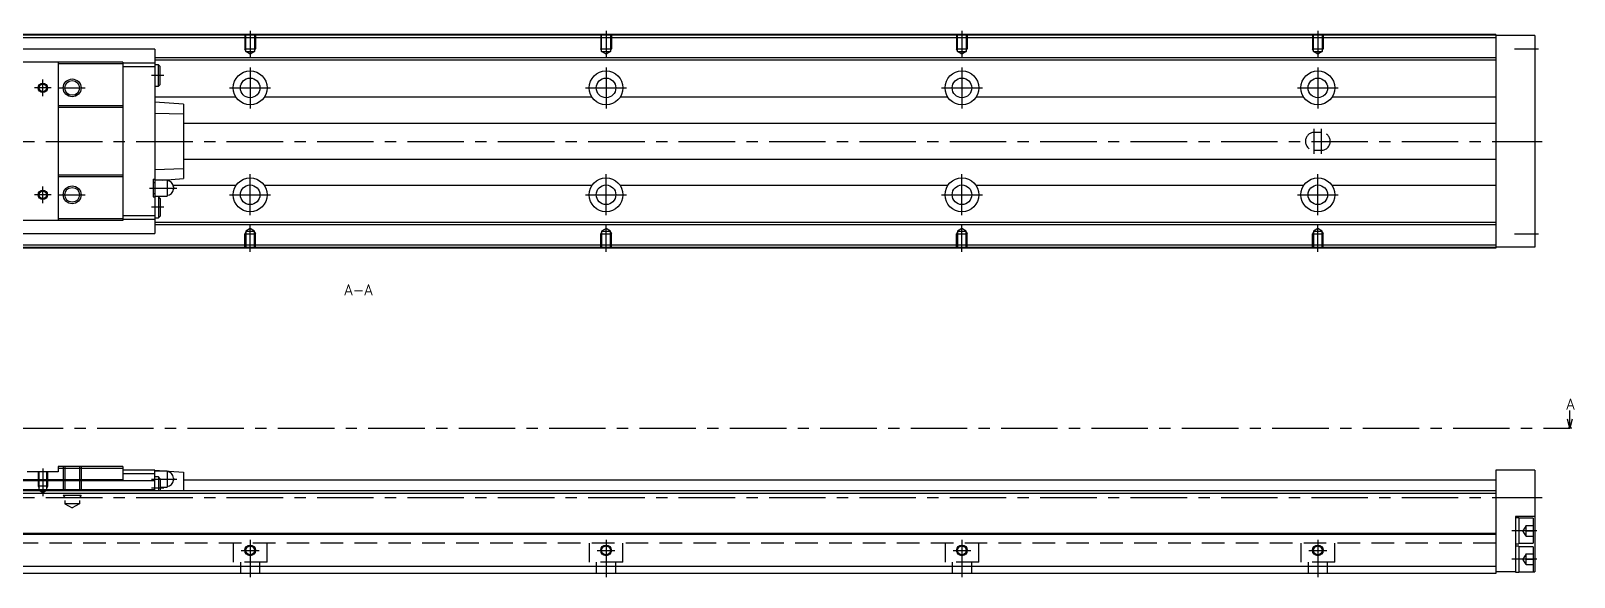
# Model space of a CAD drawing. Extents: x -2 to 917, y -8 to 279.
# Drawn here: x 483.2 to 916.8, y 9 to 162.3 of the extents above; entities that cross this region are included whole.
import ezdxf

# ---------------------------------------------------------------- set-up
doc = ezdxf.new("R2010")
doc.units = 0
doc.header["$LTSCALE"] = 0.5
doc.linetypes.add('CENTER', pattern=[50.8, 31.75, -6.35, 6.35, -6.35])
doc.linetypes.add('DASHED', pattern=[19.05, 12.7, -6.35])
for name, color, linetype in [('MSM_CENTER', 1, 'CENTER'), ('MSM_CONTINUOUS', 7, 'CONTINUOUS'), ('MSM_DASHED', 4, 'DASHED'), ('MSM_NARROW', 5, 'CONTINUOUS'), ('MSM_PART_NUMBER', 7, 'CONTINUOUS')]:
    doc.layers.add(name, color=color, linetype=linetype)
doc.styles.get("Standard").update_dxf_attribs({"font": 'txt.shx', "height": 3, "bigfont": 'bigfont.shx'})

msp = doc.modelspace()

# ---------------------------------------------------------------- linework, layer by layer
at = {"layer": 'MSM_CENTER'}
for p, q in [((544.761, 162.3), (544.761, 154.79)), ((644.761, 162.3), (644.761, 154.79)), ((744.761, 162.3), (744.761, 154.79)), ((844.761, 162.3), (844.761, 154.79)), ((900.011, 157.3), (906.761, 157.3)), ((544.761, 152.05), (544.761, 140.55)), ((644.761, 152.05), (644.761, 140.55)), ((744.761, 152.05), (744.761, 140.55)), ((844.761, 152.05), (844.761, 140.55)), ((486.511, 143.935), (486.511, 148.665)), ((520.511, 149.8), (517.011, 149.8)), ((488.876, 146.3), (484.146, 146.3)), ((491.136, 146.3), (498.386, 146.3)), ((539.011, 146.3), (550.511, 146.3)), ((639.011, 146.3), (650.511, 146.3)), ((739.011, 146.3), (750.511, 146.3)), ((839.011, 146.3), (850.511, 146.3)), ((843.761, 127.8), (843.761, 134.8)), ((845.761, 127.8), (845.761, 134.8)), ((258.761, 131.3), (907.761, 131.3)), ((544.761, 110.55), (544.761, 122.05)), ((644.761, 110.55), (644.761, 122.05)), ((744.761, 110.55), (744.761, 122.05)), ((844.761, 110.55), (844.761, 122.05)), ((486.511, 113.935), (486.511, 118.665)), ((516.511, 118.2), (524.211, 118.2)), ((488.876, 116.3), (484.146, 116.3)), ((491.136, 116.3), (498.386, 116.3)), ((520.511, 112.8), (517.011, 112.8)), ((539.011, 116.3), (550.511, 116.3)), ((639.011, 116.3), (650.511, 116.3)), ((739.011, 116.3), (750.511, 116.3)), ((839.011, 116.3), (850.511, 116.3)), ((544.761, 100.3), (544.761, 107.81)), ((644.761, 100.3), (644.761, 107.81)), ((744.761, 100.3), (744.761, 107.81)), ((844.761, 100.3), (844.761, 107.81)), ((900.011, 105.3), (906.761, 105.3)), ((247.761, 50.8), (915.595, 50.8)), ((486.511, 39.5), (486.511, 31.69)), ((517.011, 36.5), (524.211, 36.5)), ((258.761, 31.3), (907.761, 31.3)), ((517.011, 34.1), (520.511, 34.1)), ((906.261, 22), (899.261, 22)), ((544.761, 19.5), (544.761, 9)), ((644.761, 19.5), (644.761, 9)), ((744.761, 19.5), (744.761, 9)), ((844.761, 19.5), (844.761, 9)), ((542.261, 16.5), (547.261, 16.5)), ((642.261, 16.5), (647.261, 16.5)), ((742.261, 16.5), (747.261, 16.5)), ((842.261, 16.5), (847.261, 16.5)), ((906.261, 14), (899.261, 14))]:
    msp.add_line(p, q, dxfattribs=at)
at = {"layer": 'MSM_CONTINUOUS'}
for p, q in [((894.761, 161.3), (294.761, 161.3)), ((894.761, 161.1), (294.761, 161.1)), ((894.761, 161.3), (894.761, 101.3)), ((905.761, 161), (894.761, 161)), ((905.761, 161), (905.761, 101.6)), ((894.761, 160.4), (294.761, 160.4)), ((518.011, 157.2), (471.511, 157.2)), ((518.011, 157.2), (518.011, 105.4)), ((509.011, 153.55), (480.511, 153.55)), ((490.861, 153.55), (490.861, 109.05)), ((509.011, 153.05), (490.861, 153.05)), ((509.011, 153.55), (509.011, 109.05)), ((518.011, 153.25), (509.011, 153.25)), ((518.011, 152.25), (509.011, 152.25)), ((894.761, 154.75), (518.011, 154.75)), ((894.761, 154.05), (518.011, 154.05)), ((519.011, 152.8), (518.011, 152.8)), ((519.511, 152.3), (519.011, 152.8)), ((519.011, 146.8), (519.011, 152.8)), ((519.511, 147.3), (519.511, 152.3)), ((518.011, 146.8), (519.011, 146.8)), ((540.814, 143.658), (518.011, 143.658)), ((519.011, 146.8), (519.511, 147.3)), ((640.814, 143.658), (548.708, 143.658)), ((740.814, 143.658), (648.708, 143.658)), ((840.814, 143.658), (748.708, 143.658)), ((894.761, 143.658), (848.708, 143.658)), ((509.011, 141.3), (490.861, 141.3)), ((509.011, 140.8), (490.861, 140.8)), ((526.011, 141.769), (518.011, 142.3)), ((526.011, 138.903), (518.011, 139.156)), ((526.011, 141.769), (526.011, 120.831)), ((894.761, 136.3), (526.011, 136.3)), ((526.011, 126.3), (894.761, 126.3)), ((509.011, 121.8), (490.861, 121.8)), ((518.011, 123.444), (526.011, 123.697)), ((509.011, 121.3), (490.861, 121.3)), ((517.511, 120.7), (517.511, 115.7)), ((517.511, 120.7), (518.011, 120.7)), ((518.011, 119.7), (517.511, 119.7)), ((521.461, 120.45), (518.011, 120.45)), ((520.27, 120.45), (526.011, 120.831)), ((521.461, 120.45), (521.461, 115.95)), ((540.814, 118.942), (523.154, 118.942)), ((523.211, 118.5), (523.211, 117.9)), ((640.814, 118.942), (548.708, 118.942)), ((740.814, 118.942), (648.708, 118.942)), ((840.814, 118.942), (748.708, 118.942)), ((894.761, 118.942), (848.708, 118.942)), ((517.511, 116.7), (518.011, 116.7)), ((517.511, 115.7), (518.011, 115.7)), ((518.011, 115.95), (521.461, 115.95)), ((519.011, 115.8), (518.011, 115.8)), ((519.011, 115.8), (519.011, 109.8)), ((519.511, 115.3), (519.011, 115.8)), ((519.511, 115.3), (519.511, 110.3)), ((509.011, 109.05), (480.511, 109.05)), ((509.011, 109.55), (490.861, 109.55)), ((518.011, 110.35), (509.011, 110.35)), ((518.011, 109.35), (509.011, 109.35)), ((518.011, 109.8), (519.011, 109.8)), ((894.761, 108.55), (518.011, 108.55)), ((519.011, 109.8), (519.511, 110.3)), ((471.511, 105.4), (518.011, 105.4)), ((894.761, 107.85), (518.011, 107.85)), ((894.761, 102.2), (294.761, 102.2)), ((894.761, 101.5), (294.761, 101.5)), ((894.761, 101.3), (294.761, 101.3)), ((905.761, 101.6), (894.761, 101.6)), ((915.595, 50.8), (914.925, 53.3)), ((915.595, 50.8), (915.595, 55.8)), ((916.265, 53.3), (915.595, 50.8)), ((916.095, 50.8), (915.095, 50.8)), ((490.861, 40), (490.861, 38.5)), ((509.011, 40), (490.861, 40)), ((509.011, 39.5), (490.861, 39.5)), ((509.011, 40), (509.011, 36.286)), ((518.011, 36), (471.511, 36)), ((509.011, 36.286), (480.511, 36.286)), ((490.861, 38.5), (482.161, 38.5)), ((518.011, 39), (509.011, 39)), ((518.011, 38), (509.011, 38)), ((518.011, 39), (526.011, 38.497)), ((518.011, 33.2), (518.011, 39)), ((521.461, 38.75), (518.011, 38.75)), ((519.011, 37.1), (518.011, 37.1)), ((519.511, 36.6), (519.011, 37.1)), ((519.011, 37.1), (519.011, 33.2)), ((519.511, 36.6), (519.511, 33.2)), ((521.461, 38.75), (521.461, 34.25)), ((523.211, 36.8), (523.211, 36.2)), ((526.011, 38.497), (526.011, 33.2)), ((526.011, 36.3), (894.761, 36.3)), ((894.761, 39), (894.761, 10)), ((905.761, 39), (894.761, 39)), ((905.761, 39), (905.761, 10.5)), ((894.761, 33.2), (294.761, 33.2)), ((894.761, 32.5), (294.761, 32.5)), ((518.011, 33.5), (471.511, 33.5)), ((519.511, 34.25), (521.461, 34.25)), ((905.761, 26), (900.261, 26)), ((900.261, 26), (900.261, 10.35)), ((901.261, 25.65), (900.261, 25.65)), ((901.261, 25.65), (901.261, 18.35)), ((905.261, 25.5), (901.261, 25.5)), ((905.261, 25.5), (905.261, 18.5)), ((894.761, 21.2), (294.761, 21.2)), ((894.761, 21), (294.761, 21)), ((900.261, 18.35), (901.261, 18.35)), ((901.261, 17.65), (900.261, 17.65)), ((901.261, 18.5), (905.261, 18.5)), ((901.261, 17.65), (901.261, 10.35)), ((905.261, 17.5), (901.261, 17.5)), ((905.261, 17.5), (905.261, 10.5)), ((894.761, 12), (294.761, 12)), ((894.761, 10), (294.761, 10)), ((900.261, 10.5), (894.761, 10.5)), ((900.261, 10.35), (901.261, 10.35)), ((901.261, 10.5), (905.761, 10.5))]:
    msp.add_line(p, q, dxfattribs=at)
for centre, radius in [((494.761, 146.3), 2.067), ((494.761, 146.3), 2.067), ((544.761, 146.3), 4.75), ((544.761, 146.3), 2.75), ((644.761, 146.3), 4.75), ((644.761, 146.3), 2.75), ((744.761, 146.3), 4.75), ((744.761, 146.3), 2.75), ((844.761, 146.3), 4.75), ((844.761, 146.3), 2.75), ((486.511, 146.3), 1.057), ((486.511, 146.3), 1.057), ((486.511, 116.3), 1.057), ((486.511, 116.3), 1.057), ((494.761, 116.3), 2.067), ((494.761, 116.3), 2.067), ((544.761, 116.3), 4.75), ((544.761, 116.3), 2.75), ((644.761, 116.3), 4.75), ((644.761, 116.3), 2.75), ((744.761, 116.3), 4.75), ((744.761, 116.3), 2.75), ((844.761, 116.3), 4.75), ((844.761, 116.3), 2.75), ((544.761, 16.5), 1.23), ((644.761, 16.5), 1.23), ((744.761, 16.5), 1.23), ((844.761, 16.5), 1.23)]:
    msp.add_circle(centre, radius, dxfattribs=at)
for centre, start, end in [((521.461, 118.5), 0, 90), ((521.461, 117.9), 270, 0), ((521.461, 36.8), 0, 90), ((521.461, 36.2), 270, 0)]:
    msp.add_arc(centre, 1.75, start, end, dxfattribs=at)
at = {"layer": 'MSM_DASHED'}
for p, q in [((543.261, 161.3), (543.261, 157.3)), ((543.532, 156.5), (543.532, 161.3)), ((545.991, 161.3), (545.991, 156.5)), ((546.261, 161.3), (546.261, 157.3)), ((643.261, 161.3), (643.261, 157.3)), ((643.532, 156.5), (643.532, 161.3)), ((645.991, 161.3), (645.991, 156.5)), ((646.261, 161.3), (646.261, 157.3)), ((743.261, 161.3), (743.261, 157.3)), ((743.532, 156.5), (743.532, 161.3)), ((745.991, 161.3), (745.991, 156.5)), ((746.261, 161.3), (746.261, 157.3)), ((843.261, 161.3), (843.261, 157.3)), ((843.532, 156.5), (843.532, 161.3)), ((845.991, 161.3), (845.991, 156.5)), ((846.261, 161.3), (846.261, 157.3)), ((543.532, 156.831), (543.261, 157.3)), ((543.261, 157.3), (546.261, 157.3)), ((543.532, 156.5), (545.991, 156.5)), ((544.761, 155.79), (543.532, 156.5)), ((545.991, 156.5), (544.761, 155.79)), ((545.991, 156.831), (546.261, 157.3)), ((643.532, 156.831), (643.261, 157.3)), ((643.261, 157.3), (646.261, 157.3)), ((643.532, 156.5), (645.991, 156.5)), ((644.761, 155.79), (643.532, 156.5)), ((645.991, 156.5), (644.761, 155.79)), ((645.991, 156.831), (646.261, 157.3)), ((743.532, 156.831), (743.261, 157.3)), ((743.261, 157.3), (746.261, 157.3)), ((743.532, 156.5), (745.991, 156.5)), ((744.761, 155.79), (743.532, 156.5)), ((745.991, 156.5), (744.761, 155.79)), ((745.991, 156.831), (746.261, 157.3)), ((843.532, 156.831), (843.261, 157.3)), ((843.261, 157.3), (846.261, 157.3)), ((843.532, 156.5), (845.991, 156.5)), ((844.761, 155.79), (843.532, 156.5)), ((845.991, 156.5), (844.761, 155.79)), ((845.991, 156.831), (846.261, 157.3)), ((845.761, 133.8), (843.761, 133.8)), ((843.761, 128.8), (845.761, 128.8)), ((543.532, 105.768), (543.261, 105.3)), ((543.261, 101.3), (543.261, 105.3)), ((543.261, 105.3), (546.261, 105.3)), ((544.761, 106.81), (543.532, 106.1)), ((543.532, 106.1), (543.532, 101.3)), ((543.532, 106.1), (545.991, 106.1)), ((545.991, 106.1), (544.761, 106.81)), ((545.991, 101.3), (545.991, 106.1)), ((545.991, 105.768), (546.261, 105.3)), ((546.261, 101.3), (546.261, 105.3)), ((643.532, 105.768), (643.261, 105.3)), ((643.261, 101.3), (643.261, 105.3)), ((643.261, 105.3), (646.261, 105.3)), ((644.761, 106.81), (643.532, 106.1)), ((643.532, 106.1), (643.532, 101.3)), ((643.532, 106.1), (645.991, 106.1)), ((645.991, 106.1), (644.761, 106.81)), ((645.991, 101.3), (645.991, 106.1)), ((645.991, 105.768), (646.261, 105.3)), ((646.261, 101.3), (646.261, 105.3)), ((743.532, 105.768), (743.261, 105.3)), ((743.261, 101.3), (743.261, 105.3)), ((743.261, 105.3), (746.261, 105.3)), ((744.761, 106.81), (743.532, 106.1)), ((743.532, 106.1), (743.532, 101.3)), ((743.532, 106.1), (745.991, 106.1)), ((745.991, 106.1), (744.761, 106.81)), ((745.991, 101.3), (745.991, 106.1)), ((745.991, 105.768), (746.261, 105.3)), ((746.261, 101.3), (746.261, 105.3)), ((843.532, 105.768), (843.261, 105.3)), ((843.261, 101.3), (843.261, 105.3)), ((843.261, 105.3), (846.261, 105.3)), ((844.761, 106.81), (843.532, 106.1)), ((843.532, 106.1), (843.532, 101.3)), ((843.532, 106.1), (845.991, 106.1)), ((845.991, 106.1), (844.761, 106.81)), ((845.991, 101.3), (845.991, 106.1)), ((845.991, 105.768), (846.261, 105.3)), ((846.261, 101.3), (846.261, 105.3)), ((492.261, 40), (492.261, 32)), ((492.694, 40), (492.694, 29.6)), ((496.828, 40), (496.828, 29.6)), ((497.261, 40), (497.261, 32)), ((485.211, 38.5), (485.211, 34.5)), ((485.455, 33.3), (485.455, 38.5)), ((487.568, 38.5), (487.568, 33.3)), ((487.811, 38.5), (487.811, 34.5)), ((487.811, 34.5), (485.211, 34.5)), ((485.211, 34.5), (485.455, 34.078)), ((486.511, 32.69), (485.455, 33.3)), ((485.455, 33.3), (487.568, 33.3)), ((487.568, 33.3), (486.511, 32.69)), ((487.811, 34.5), (487.568, 34.078)), ((492.261, 32), (497.261, 32)), ((492.261, 32), (492.694, 31.25)), ((497.261, 32), (496.828, 31.25)), ((496.828, 29.6), (492.694, 29.6)), ((492.694, 29.6), (494.761, 28.407)), ((496.828, 29.6), (494.761, 28.407)), ((903.261, 23.5), (902.395, 22)), ((903.261, 20.5), (902.395, 22)), ((903.261, 20.5), (903.261, 23.5)), ((903.261, 23.5), (905.261, 23.5)), ((903.261, 22), (905.261, 22)), ((894.761, 18.5), (294.761, 18.5)), ((540.011, 18.5), (540.011, 13.2)), ((549.511, 13.2), (549.511, 18.5)), ((640.011, 18.5), (640.011, 13.2)), ((649.511, 13.2), (649.511, 18.5)), ((740.011, 18.5), (740.011, 13.2)), ((749.511, 13.2), (749.511, 18.5)), ((840.011, 18.5), (840.011, 13.2)), ((849.511, 13.2), (849.511, 18.5)), ((903.261, 20.5), (905.261, 20.5)), ((549.511, 13.2), (540.011, 13.2)), ((542.011, 13.2), (542.011, 10)), ((547.511, 10), (547.511, 13.2)), ((649.511, 13.2), (640.011, 13.2)), ((642.011, 13.2), (642.011, 10)), ((647.511, 10), (647.511, 13.2)), ((749.511, 13.2), (740.011, 13.2)), ((742.011, 13.2), (742.011, 10)), ((747.511, 10), (747.511, 13.2)), ((849.511, 13.2), (840.011, 13.2)), ((842.011, 13.2), (842.011, 10)), ((847.511, 10), (847.511, 13.2)), ((903.261, 15.5), (902.395, 14)), ((903.261, 12.5), (902.395, 14)), ((903.261, 12.5), (903.261, 15.5)), ((903.261, 15.5), (905.261, 15.5)), ((903.261, 14), (905.261, 14)), ((903.261, 12.5), (905.261, 12.5))]:
    msp.add_line(p, q, dxfattribs=at)
for centre, start, end in [((843.761, 131.3), 90, 270), ((845.761, 131.3), 270, 90)]:
    msp.add_arc(centre, 2.5, start, end, dxfattribs=at)
at = {"layer": 'MSM_NARROW'}
for centre, radius in [((486.511, 146.3), 1.3), ((494.761, 146.3), 2.5), ((486.511, 116.3), 1.3), ((494.761, 116.3), 2.5), ((544.761, 16.5), 1.5), ((644.761, 16.5), 1.5), ((744.761, 16.5), 1.5), ((844.761, 16.5), 1.5)]:
    msp.add_circle(centre, radius, dxfattribs=at)

# ---------------------------------------------------------------- texts
at = {"layer": 'MSM_PART_NUMBER'}
for s, p in [('A-A', (571.232, 88.1)), ('A', (914.59, 56.047))]:
    msp.add_text(s, height=3, dxfattribs=at).set_placement(p)

doc.saveas('drawing.dxf')
